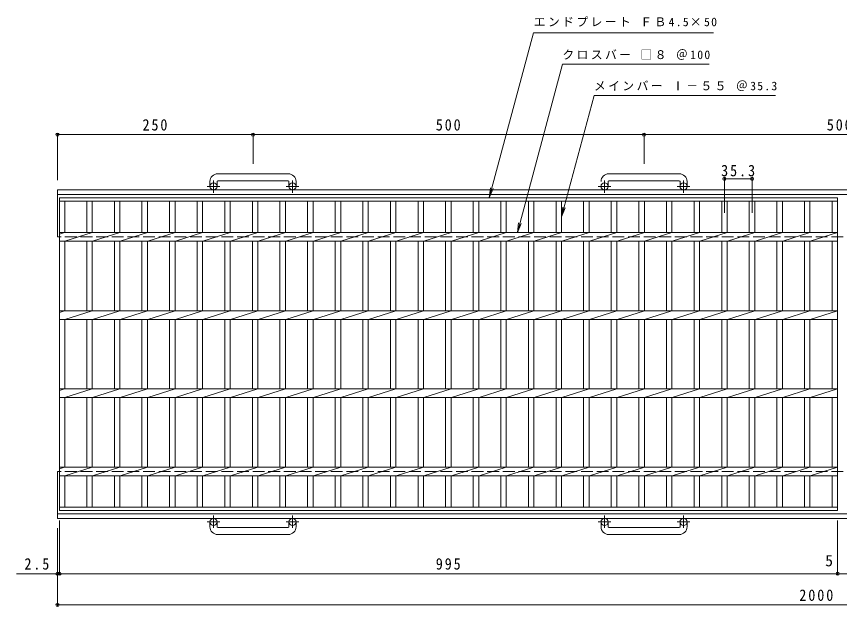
# Model space of a CAD drawing. Units: millimetres, scale not verified. Extents: x -875 to 919, y -687 to 600.
# Drawn here: x -875 to 177, y -154 to 600 of the extents above; entities that cross this region are included whole.
import ezdxf
from ezdxf.enums import TextEntityAlignment as Align

# ---------------------------------------------------------------- set-up
doc = ezdxf.new("R2010")
doc.units = ezdxf.units.MM
doc.header["$LTSCALE"] = 5
doc.header["$PDMODE"] = 32
doc.header["$PDSIZE"] = 4
doc.linetypes.add('CHAIN1', pattern=[8, 5, -1, 1, -1])
doc.linetypes.add('DASHED3', pattern=[4, 3, -1])
for name, color, linetype, lineweight in [('A-1_ピット', 2, 'Continuous', 9), ('A-2_蓋', 3, 'Continuous', 9), ('A-4_寸法', 7, 'Continuous', 9)]:
    doc.layers.add(name, color=color, linetype=linetype, lineweight=lineweight)
doc.styles.add('ＭＳ ゴシック', font='')
doc.styles.get('ＭＳ ゴシック').set_extended_font_data('MS Gothic')

msp = doc.modelspace()

# ---------------------------------------------------------------- linework, layer by layer
at = {"layer": 'A-1_ピット'}
for p, q in [((-627.974, 389.434), (-627.974, 383.334)), ((-618.974, 389.434), (-618.974, 383.334)), ((-527.974, 399.434), (-617.974, 399.434)), ((-617.974, 390.434), (-527.974, 390.434)), ((-526.974, 389.434), (-526.974, 383.334)), ((-517.974, 389.434), (-517.974, 383.334)), ((-118.974, 389.434), (-118.974, 383.334)), ((-117.975, 390.434), (-27.974, 390.434)), ((-27.974, 399.434), (-117.974, 399.434)), ((-26.974, 389.434), (-26.974, 383.334)), ((-17.974, 389.434), (-17.974, 383.334)), ((-822.974, 318.834), (-822.974, 378.834)), ((321.62, 378.834), (-822.974, 378.834)), ((321.62, 372.834), (-822.974, 372.834)), ((-822.974, 18.834), (-822.974, -41.166)), ((321.62, -35.166), (-822.974, -35.166)), ((321.62, -41.166), (-822.974, -41.166)), ((-627.974, -51.767), (-627.974, -45.666)), ((-618.974, -51.767), (-618.974, -45.666)), ((-526.974, -51.767), (-526.974, -45.666)), ((-517.974, -51.767), (-517.974, -45.666)), ((-127.974, -51.767), (-127.974, -45.666)), ((-118.974, -51.767), (-118.974, -45.666)), ((-26.974, -51.767), (-26.974, -45.666)), ((-17.974, -51.767), (-17.974, -45.666)), ((-617.974, -52.767), (-527.974, -52.767)), ((-527.974, -61.766), (-617.974, -61.766)), ((-117.975, -52.767), (-27.974, -52.767)), ((-27.974, -61.766), (-117.974, -61.766))]:
    msp.add_line(p, q, dxfattribs=at)
at = {"layer": 'A-1_ピット', "linetype": 'CHAIN1'}
for p, q in [((-623.474, 375.227), (-623.474, 390.824)), ((-522.474, 375.227), (-522.474, 390.824)), ((-123.474, 375.227), (-123.474, 390.824)), ((-22.474, 375.227), (-22.474, 390.824)), ((-615.311, 383.334), (-631.718, 383.334)), ((-514.311, 383.334), (-530.718, 383.334)), ((-115.311, 383.334), (-131.719, 383.334)), ((-14.311, 383.334), (-30.719, 383.334)), ((-623.474, -37.559), (-623.474, -53.156)), ((-522.474, -37.559), (-522.474, -53.156)), ((-123.474, -37.559), (-123.474, -53.156)), ((-22.474, -37.559), (-22.474, -53.156)), ((-615.311, -45.666), (-631.718, -45.666)), ((-514.311, -45.666), (-530.718, -45.666)), ((-115.311, -45.666), (-131.719, -45.666)), ((-14.311, -45.666), (-30.719, -45.666))]:
    msp.add_line(p, q, dxfattribs=at)
at = {"layer": 'A-1_ピット', "linetype": 'DASHED3'}
for p, q in [((321.62, 318.834), (-822.974, 318.834)), ((321.62, 18.834), (-822.974, 18.834))]:
    msp.add_line(p, q, dxfattribs=at)
at = {"layer": 'A-1_ピット'}
for centre in [(-623.474, 383.334), (-522.474, 383.334), (-123.474, 383.334), (-22.474, 383.334), (-623.474, -45.666), (-522.474, -45.666), (-123.474, -45.666), (-22.474, -45.666)]:
    msp.add_circle(centre, 4.5, dxfattribs=at)
for centre, radius, start, end in [((-617.974, 389.434), 10, 90, 180), ((-617.974, 389.434), 1, 90, 180), ((-527.974, 389.434), 10, 0, 90), ((-527.974, 389.434), 1, 0, 90), ((-117.974, 389.434), 10, 90, 180), ((-117.975, 389.434), 1, 90, 180), ((-27.974, 389.434), 10, 0, 90), ((-27.974, 389.434), 1, 0, 90), ((-617.974, -51.767), 10, 180, 270), ((-617.974, -51.767), 1, 180, 270), ((-527.974, -51.767), 10, 270, 0), ((-527.974, -51.767), 1, 270, 0), ((-117.974, -51.767), 10, 180, 270), ((-117.975, -51.767), 1, 180, 270), ((-27.974, -51.767), 10, 270, 0), ((-27.974, -51.767), 1, 270, 0)]:
    msp.add_arc(centre, radius, start, end, dxfattribs=at)
at = {"layer": 'A-2_蓋'}
for p, q in [((-820.474, 368.834), (174.526, 368.834)), ((-820.474, -31.166), (-820.474, 368.834)), ((174.526, 368.834), (174.526, -31.166)), ((-820.474, 364.334), (174.526, 364.334)), ((-813.474, 324.334), (-813.474, 364.334)), ((-785.574, 364.334), (-785.574, 324.334)), ((-778.574, 364.334), (-778.574, 324.334)), ((-750.274, 364.334), (-750.274, 324.334)), ((-743.274, 364.334), (-743.274, 324.334)), ((-714.974, 364.334), (-714.974, 324.334)), ((-707.974, 364.334), (-707.974, 324.334)), ((-679.674, 364.334), (-679.674, 324.334)), ((-672.674, 364.334), (-672.674, 324.334)), ((-644.374, 364.334), (-644.374, 324.334)), ((-637.374, 364.334), (-637.374, 324.334)), ((-609.074, 364.334), (-609.074, 324.334)), ((-602.074, 364.334), (-602.074, 324.334)), ((-573.774, 364.334), (-573.774, 324.334)), ((-566.774, 364.334), (-566.774, 324.334)), ((-538.474, 364.334), (-538.474, 324.334)), ((-531.474, 364.334), (-531.474, 324.334)), ((-503.174, 364.334), (-503.174, 324.334)), ((-496.174, 364.334), (-496.174, 324.334)), ((-467.874, 364.334), (-467.874, 324.334)), ((-460.874, 364.334), (-460.874, 324.334)), ((-432.574, 364.334), (-432.574, 324.334)), ((-425.574, 364.334), (-425.574, 324.334)), ((-397.274, 364.334), (-397.274, 324.334)), ((-390.274, 364.334), (-390.274, 324.334)), ((-361.974, 364.334), (-361.974, 324.334)), ((-354.974, 364.334), (-354.974, 324.334)), ((-326.674, 364.334), (-326.674, 324.334)), ((-319.674, 364.334), (-319.674, 324.334)), ((-291.374, 364.334), (-291.374, 324.334)), ((-284.374, 364.334), (-284.374, 324.334)), ((-256.074, 364.334), (-256.074, 324.334)), ((-249.074, 364.334), (-249.074, 324.334)), ((-220.774, 364.334), (-220.774, 324.334)), ((-213.774, 364.334), (-213.774, 324.334)), ((-185.474, 364.334), (-185.474, 324.334)), ((-178.474, 364.334), (-178.474, 324.334)), ((-150.174, 364.334), (-150.174, 324.334)), ((-143.174, 364.334), (-143.174, 324.334)), ((-114.874, 364.334), (-114.874, 324.334)), ((-107.874, 364.334), (-107.874, 324.334)), ((-79.574, 364.334), (-79.574, 324.334)), ((-72.574, 364.334), (-72.574, 324.334)), ((-44.274, 364.334), (-44.274, 324.334)), ((-37.274, 364.334), (-37.274, 324.334)), ((-8.974, 364.334), (-8.974, 324.334)), ((-1.974, 364.334), (-1.974, 324.334)), ((26.326, 364.334), (26.326, 324.334)), ((33.326, 364.334), (33.326, 324.334)), ((61.626, 364.334), (61.626, 324.334)), ((68.626, 364.334), (68.626, 324.334)), ((96.926, 364.334), (96.926, 324.334)), ((103.926, 364.334), (103.926, 324.334)), ((132.226, 364.334), (132.226, 324.334)), ((139.226, 364.334), (139.226, 324.334)), ((167.526, 364.334), (167.526, 324.334)), ((-820.474, 324.334), (174.526, 324.334)), ((-820.474, 322.254), (-813.874, 324.334)), ((-813.474, 313.334), (-778.574, 324.334)), ((-778.174, 313.334), (-743.274, 324.334)), ((-742.874, 313.334), (-707.974, 324.334)), ((-707.574, 313.334), (-672.674, 324.334)), ((-672.274, 313.334), (-637.374, 324.334)), ((-636.974, 313.334), (-602.074, 324.334)), ((-601.674, 313.334), (-566.774, 324.334)), ((-566.374, 313.334), (-531.474, 324.334)), ((-531.074, 313.334), (-496.174, 324.334)), ((-495.774, 313.334), (-460.874, 324.334)), ((-460.474, 313.334), (-425.574, 324.334)), ((-425.174, 313.334), (-390.274, 324.334)), ((-389.874, 313.334), (-354.974, 324.334)), ((-354.574, 313.334), (-319.674, 324.334)), ((-319.274, 313.334), (-284.374, 324.334)), ((-283.974, 313.334), (-249.074, 324.334)), ((-248.674, 313.334), (-213.774, 324.334)), ((-213.374, 313.334), (-178.474, 324.334)), ((-178.074, 313.334), (-143.174, 324.334)), ((-142.774, 313.334), (-107.874, 324.334)), ((-107.474, 313.334), (-72.574, 324.334)), ((-72.174, 313.334), (-37.274, 324.334)), ((-36.874, 313.334), (-1.974, 324.334)), ((-1.574, 313.334), (33.325, 324.334)), ((33.726, 313.334), (68.626, 324.334)), ((69.026, 313.334), (103.926, 324.334)), ((104.326, 313.334), (139.225, 324.334)), ((139.626, 313.334), (174.525, 324.334)), ((-820.474, 313.334), (174.526, 313.334)), ((-813.474, 224.334), (-813.474, 313.334)), ((-785.574, 313.334), (-785.574, 224.334)), ((-778.574, 313.334), (-778.574, 224.334)), ((-750.274, 313.334), (-750.274, 224.334)), ((-743.274, 313.334), (-743.274, 224.334)), ((-714.974, 313.334), (-714.974, 224.334)), ((-707.974, 313.334), (-707.974, 224.334)), ((-679.674, 313.334), (-679.674, 224.334)), ((-672.674, 313.334), (-672.674, 224.334)), ((-644.374, 313.334), (-644.374, 224.334)), ((-637.374, 313.334), (-637.374, 224.334)), ((-609.074, 313.334), (-609.074, 224.334)), ((-602.074, 313.334), (-602.074, 224.334)), ((-573.774, 313.334), (-573.774, 224.334)), ((-566.774, 313.334), (-566.774, 224.334)), ((-538.474, 313.334), (-538.474, 224.334)), ((-531.474, 313.334), (-531.474, 224.334)), ((-503.174, 313.334), (-503.174, 224.334)), ((-496.174, 313.334), (-496.174, 224.334)), ((-467.874, 313.334), (-467.874, 224.334)), ((-460.874, 313.334), (-460.874, 224.334)), ((-432.574, 313.334), (-432.574, 224.334)), ((-425.574, 313.334), (-425.574, 224.334)), ((-397.274, 313.334), (-397.274, 224.334)), ((-390.274, 313.334), (-390.274, 224.334)), ((-361.974, 313.334), (-361.974, 224.334)), ((-354.974, 313.334), (-354.974, 224.334)), ((-326.674, 313.334), (-326.674, 224.334)), ((-319.674, 313.334), (-319.674, 224.334)), ((-291.374, 313.334), (-291.374, 224.334)), ((-284.374, 313.334), (-284.374, 224.334)), ((-256.074, 313.334), (-256.074, 224.334)), ((-249.074, 313.334), (-249.074, 224.334)), ((-220.774, 313.334), (-220.774, 224.334)), ((-213.774, 313.334), (-213.774, 224.334)), ((-185.474, 313.334), (-185.474, 224.334)), ((-178.474, 313.334), (-178.474, 224.334)), ((-150.174, 313.334), (-150.174, 224.334)), ((-143.174, 313.334), (-143.174, 224.334)), ((-114.874, 313.334), (-114.874, 224.334)), ((-107.874, 313.334), (-107.874, 224.334)), ((-79.574, 313.334), (-79.574, 224.334)), ((-72.574, 313.334), (-72.574, 224.334)), ((-44.274, 313.334), (-44.274, 224.334)), ((-37.274, 313.334), (-37.274, 224.334)), ((-8.974, 313.334), (-8.974, 224.334)), ((-1.974, 313.334), (-1.974, 224.334)), ((26.326, 313.334), (26.326, 224.334)), ((33.326, 313.334), (33.326, 224.334)), ((61.626, 313.334), (61.626, 224.334)), ((68.626, 313.334), (68.626, 224.334)), ((96.926, 313.334), (96.926, 224.334)), ((103.926, 313.334), (103.926, 224.334)), ((132.226, 313.334), (132.226, 224.334)), ((139.226, 313.334), (139.226, 224.334)), ((167.526, 313.334), (167.526, 224.334)), ((-820.474, 224.334), (174.526, 224.334)), ((-820.474, 222.254), (-813.874, 224.334)), ((-813.474, 213.335), (-778.574, 224.334)), ((-778.174, 213.335), (-743.274, 224.334)), ((-742.874, 213.335), (-707.974, 224.334)), ((-707.574, 213.335), (-672.674, 224.334)), ((-672.274, 213.335), (-637.374, 224.334)), ((-636.974, 213.335), (-602.074, 224.334)), ((-601.674, 213.335), (-566.774, 224.334)), ((-566.374, 213.335), (-531.474, 224.334)), ((-531.074, 213.335), (-496.174, 224.334)), ((-495.774, 213.335), (-460.874, 224.334)), ((-460.474, 213.335), (-425.574, 224.334)), ((-425.174, 213.335), (-390.274, 224.334)), ((-389.874, 213.335), (-354.974, 224.334)), ((-354.574, 213.335), (-319.674, 224.334)), ((-319.274, 213.335), (-284.374, 224.334)), ((-283.974, 213.335), (-249.074, 224.334)), ((-248.674, 213.335), (-213.774, 224.334)), ((-213.374, 213.335), (-178.474, 224.334)), ((-178.074, 213.335), (-143.174, 224.334)), ((-142.774, 213.335), (-107.874, 224.334)), ((-107.474, 213.335), (-72.574, 224.334)), ((-72.174, 213.335), (-37.274, 224.334)), ((-36.874, 213.335), (-1.974, 224.334)), ((-1.574, 213.335), (33.325, 224.334)), ((33.726, 213.335), (68.626, 224.334)), ((69.026, 213.335), (103.926, 224.334)), ((104.326, 213.335), (139.225, 224.334)), ((139.626, 213.335), (174.525, 224.334)), ((-820.474, 213.335), (174.526, 213.335)), ((-813.474, 124.334), (-813.474, 213.335)), ((-785.574, 213.335), (-785.574, 124.334)), ((-778.574, 213.335), (-778.574, 124.334)), ((-750.274, 213.335), (-750.274, 124.334)), ((-743.274, 213.335), (-743.274, 124.334)), ((-714.974, 213.335), (-714.974, 124.334)), ((-707.974, 213.335), (-707.974, 124.334)), ((-679.674, 213.335), (-679.674, 124.334)), ((-672.674, 213.335), (-672.674, 124.334)), ((-644.374, 213.335), (-644.374, 124.334)), ((-637.374, 213.335), (-637.374, 124.334)), ((-609.074, 213.335), (-609.074, 124.334)), ((-602.074, 213.335), (-602.074, 124.334)), ((-573.774, 213.335), (-573.774, 124.334)), ((-566.774, 213.335), (-566.774, 124.334)), ((-538.474, 213.335), (-538.474, 124.334)), ((-531.474, 213.335), (-531.474, 124.334)), ((-503.174, 213.335), (-503.174, 124.334)), ((-496.174, 213.335), (-496.174, 124.334)), ((-467.874, 213.335), (-467.874, 124.334)), ((-460.874, 213.335), (-460.874, 124.334)), ((-432.574, 213.335), (-432.574, 124.334)), ((-425.574, 213.335), (-425.574, 124.334)), ((-397.274, 213.335), (-397.274, 124.334)), ((-390.274, 213.335), (-390.274, 124.334)), ((-361.974, 213.335), (-361.974, 124.334)), ((-354.974, 213.335), (-354.974, 124.334)), ((-326.674, 213.335), (-326.674, 124.334)), ((-319.674, 213.335), (-319.674, 124.334)), ((-291.374, 213.335), (-291.374, 124.334)), ((-284.374, 213.335), (-284.374, 124.334)), ((-256.074, 213.335), (-256.074, 124.334)), ((-249.074, 213.335), (-249.074, 124.334)), ((-220.774, 213.335), (-220.774, 124.334)), ((-213.774, 213.335), (-213.774, 124.334)), ((-185.474, 213.335), (-185.474, 124.334)), ((-178.474, 213.335), (-178.474, 124.334)), ((-150.174, 213.335), (-150.174, 124.334)), ((-143.174, 213.335), (-143.174, 124.334)), ((-114.874, 213.335), (-114.874, 124.334)), ((-107.874, 213.335), (-107.874, 124.334)), ((-79.574, 213.335), (-79.574, 124.334)), ((-72.574, 213.335), (-72.574, 124.334)), ((-44.274, 213.335), (-44.274, 124.334)), ((-37.274, 213.335), (-37.274, 124.334)), ((-8.974, 213.335), (-8.974, 124.334)), ((-1.974, 213.335), (-1.974, 124.334)), ((26.326, 213.335), (26.326, 124.334)), ((33.326, 213.335), (33.326, 124.334)), ((61.626, 213.335), (61.626, 124.334)), ((68.626, 213.335), (68.626, 124.334)), ((96.926, 213.335), (96.926, 124.334)), ((103.926, 213.335), (103.926, 124.334)), ((132.226, 213.335), (132.226, 124.334)), ((139.226, 213.335), (139.226, 124.334)), ((167.526, 213.335), (167.526, 124.334)), ((-820.474, 124.334), (174.526, 124.334)), ((-820.474, 122.254), (-813.874, 124.334)), ((-813.474, 113.334), (-778.574, 124.334)), ((-778.174, 113.334), (-743.274, 124.334)), ((-742.874, 113.334), (-707.974, 124.334)), ((-707.574, 113.334), (-672.674, 124.334)), ((-672.274, 113.334), (-637.374, 124.334)), ((-636.974, 113.334), (-602.074, 124.334)), ((-601.674, 113.334), (-566.774, 124.334)), ((-566.374, 113.334), (-531.474, 124.334)), ((-531.074, 113.334), (-496.174, 124.334)), ((-495.774, 113.334), (-460.874, 124.334)), ((-460.474, 113.334), (-425.574, 124.334)), ((-425.174, 113.334), (-390.274, 124.334)), ((-389.874, 113.334), (-354.974, 124.334)), ((-354.574, 113.334), (-319.674, 124.334)), ((-319.274, 113.334), (-284.374, 124.334)), ((-283.974, 113.334), (-249.074, 124.334)), ((-248.674, 113.334), (-213.774, 124.334)), ((-213.374, 113.334), (-178.474, 124.334)), ((-178.074, 113.334), (-143.174, 124.334)), ((-142.774, 113.334), (-107.874, 124.334)), ((-107.474, 113.334), (-72.574, 124.334)), ((-72.174, 113.334), (-37.274, 124.334)), ((-36.874, 113.334), (-1.974, 124.334)), ((-1.574, 113.334), (33.325, 124.334)), ((33.726, 113.334), (68.626, 124.334)), ((69.026, 113.334), (103.926, 124.334)), ((104.326, 113.334), (139.225, 124.334)), ((139.626, 113.334), (174.525, 124.334)), ((-820.474, 113.334), (174.526, 113.334)), ((-813.474, 24.334), (-813.474, 113.334)), ((-785.574, 113.334), (-785.574, 24.334)), ((-778.574, 113.334), (-778.574, 24.334)), ((-750.274, 113.334), (-750.274, 24.334)), ((-743.274, 113.334), (-743.274, 24.334)), ((-714.974, 113.334), (-714.974, 24.334)), ((-707.974, 113.334), (-707.974, 24.334)), ((-679.674, 113.334), (-679.674, 24.334)), ((-672.674, 113.334), (-672.674, 24.334)), ((-644.374, 113.334), (-644.374, 24.334)), ((-637.374, 113.334), (-637.374, 24.334)), ((-609.074, 113.334), (-609.074, 24.334)), ((-602.074, 113.334), (-602.074, 24.334)), ((-573.774, 113.334), (-573.774, 24.334)), ((-566.774, 113.334), (-566.774, 24.334)), ((-538.474, 113.334), (-538.474, 24.334)), ((-531.474, 113.334), (-531.474, 24.334)), ((-503.174, 113.334), (-503.174, 24.334)), ((-496.174, 113.334), (-496.174, 24.334)), ((-467.874, 113.334), (-467.874, 24.334)), ((-460.874, 113.334), (-460.874, 24.334)), ((-432.574, 113.334), (-432.574, 24.334)), ((-425.574, 113.334), (-425.574, 24.334)), ((-397.274, 113.334), (-397.274, 24.334)), ((-390.274, 113.334), (-390.274, 24.334)), ((-361.974, 113.334), (-361.974, 24.334)), ((-354.974, 113.334), (-354.974, 24.334)), ((-326.674, 113.334), (-326.674, 24.334)), ((-319.674, 113.334), (-319.674, 24.334)), ((-291.374, 113.334), (-291.374, 24.334)), ((-284.374, 113.334), (-284.374, 24.334)), ((-256.074, 113.334), (-256.074, 24.334)), ((-249.074, 113.334), (-249.074, 24.334)), ((-220.774, 113.334), (-220.774, 24.334)), ((-213.774, 113.334), (-213.774, 24.334)), ((-185.474, 113.334), (-185.474, 24.334)), ((-178.474, 113.334), (-178.474, 24.334)), ((-150.174, 113.334), (-150.174, 24.334)), ((-143.174, 113.334), (-143.174, 24.334)), ((-114.874, 113.334), (-114.874, 24.334)), ((-107.874, 113.334), (-107.874, 24.334)), ((-79.574, 113.334), (-79.574, 24.334)), ((-72.574, 113.334), (-72.574, 24.334)), ((-44.274, 113.334), (-44.274, 24.334)), ((-37.274, 113.334), (-37.274, 24.334)), ((-8.974, 113.334), (-8.974, 24.334)), ((-1.974, 113.334), (-1.974, 24.334)), ((26.326, 113.334), (26.326, 24.334)), ((33.326, 113.334), (33.326, 24.334)), ((61.626, 113.334), (61.626, 24.334)), ((68.626, 113.334), (68.626, 24.334)), ((96.926, 113.334), (96.926, 24.334)), ((103.926, 113.334), (103.926, 24.334)), ((132.226, 113.334), (132.226, 24.334)), ((139.226, 113.334), (139.226, 24.334)), ((167.526, 113.334), (167.526, 24.334)), ((-820.474, 24.334), (174.526, 24.334)), ((-820.474, 22.254), (-813.874, 24.334)), ((-813.474, 13.334), (-778.574, 24.334)), ((-778.174, 13.334), (-743.274, 24.334)), ((-742.874, 13.334), (-707.974, 24.334)), ((-707.574, 13.334), (-672.674, 24.334)), ((-672.274, 13.334), (-637.374, 24.334)), ((-636.974, 13.334), (-602.074, 24.334)), ((-601.674, 13.334), (-566.774, 24.334)), ((-566.374, 13.334), (-531.474, 24.334)), ((-531.074, 13.334), (-496.174, 24.334)), ((-495.774, 13.334), (-460.874, 24.334)), ((-460.474, 13.334), (-425.574, 24.334)), ((-425.174, 13.334), (-390.274, 24.334)), ((-389.874, 13.334), (-354.974, 24.334)), ((-354.574, 13.334), (-319.674, 24.334)), ((-319.274, 13.334), (-284.374, 24.334)), ((-283.974, 13.334), (-249.074, 24.334)), ((-248.674, 13.334), (-213.774, 24.334)), ((-213.374, 13.334), (-178.474, 24.334)), ((-178.074, 13.334), (-143.174, 24.334)), ((-142.774, 13.334), (-107.874, 24.334)), ((-107.474, 13.334), (-72.574, 24.334)), ((-72.174, 13.334), (-37.274, 24.334)), ((-36.874, 13.334), (-1.974, 24.334)), ((-1.574, 13.334), (33.325, 24.334)), ((33.726, 13.334), (68.626, 24.334)), ((69.026, 13.334), (103.926, 24.334)), ((104.326, 13.334), (139.225, 24.334)), ((139.626, 13.334), (174.525, 24.334)), ((-820.474, 13.334), (174.526, 13.334)), ((-813.474, -26.666), (-813.474, 13.334)), ((-785.574, 13.334), (-785.574, -26.666)), ((-778.574, 13.334), (-778.574, -26.666)), ((-750.274, 13.334), (-750.274, -26.666)), ((-743.274, 13.334), (-743.274, -26.666)), ((-714.974, 13.334), (-714.974, -26.666)), ((-707.974, 13.334), (-707.974, -26.666)), ((-679.674, 13.334), (-679.674, -26.666)), ((-672.674, 13.334), (-672.674, -26.666)), ((-644.374, 13.334), (-644.374, -26.666)), ((-637.374, 13.334), (-637.374, -26.666)), ((-609.074, 13.334), (-609.074, -26.666)), ((-602.074, 13.334), (-602.074, -26.666)), ((-573.774, 13.334), (-573.774, -26.666)), ((-566.774, 13.334), (-566.774, -26.666)), ((-538.474, 13.334), (-538.474, -26.666)), ((-531.474, 13.334), (-531.474, -26.666)), ((-503.174, 13.334), (-503.174, -26.666)), ((-496.174, 13.334), (-496.174, -26.666)), ((-467.874, 13.334), (-467.874, -26.666)), ((-460.874, 13.334), (-460.874, -26.666)), ((-432.574, 13.334), (-432.574, -26.666)), ((-425.574, 13.334), (-425.574, -26.666)), ((-397.274, 13.334), (-397.274, -26.666)), ((-390.274, 13.334), (-390.274, -26.666)), ((-361.974, 13.334), (-361.974, -26.666)), ((-354.974, 13.334), (-354.974, -26.666)), ((-326.674, 13.334), (-326.674, -26.666)), ((-319.674, 13.334), (-319.674, -26.666)), ((-291.374, 13.334), (-291.374, -26.666)), ((-284.374, 13.334), (-284.374, -26.666)), ((-256.074, 13.334), (-256.074, -26.666)), ((-249.074, 13.334), (-249.074, -26.666)), ((-220.774, 13.334), (-220.774, -26.666)), ((-213.774, 13.334), (-213.774, -26.666)), ((-185.474, 13.334), (-185.474, -26.666)), ((-178.474, 13.334), (-178.474, -26.666)), ((-150.174, 13.334), (-150.174, -26.666)), ((-143.174, 13.334), (-143.174, -26.666)), ((-114.874, 13.334), (-114.874, -26.666)), ((-107.874, 13.334), (-107.874, -26.666)), ((-79.574, 13.334), (-79.574, -26.666)), ((-72.574, 13.334), (-72.574, -26.666)), ((-44.274, 13.334), (-44.274, -26.666)), ((-37.274, 13.334), (-37.274, -26.666)), ((-8.974, 13.334), (-8.974, -26.666)), ((-1.974, 13.334), (-1.974, -26.666)), ((26.326, 13.334), (26.326, -26.666)), ((33.326, 13.334), (33.326, -26.666)), ((61.626, 13.334), (61.626, -26.666)), ((68.626, 13.334), (68.626, -26.666)), ((96.926, 13.334), (96.926, -26.666)), ((103.926, 13.334), (103.926, -26.666)), ((132.226, 13.334), (132.226, -26.666)), ((139.226, 13.334), (139.226, -26.666)), ((167.526, 13.334), (167.526, -26.666)), ((174.526, -26.666), (-820.474, -26.666)), ((174.526, -31.166), (-820.474, -31.166))]:
    msp.add_line(p, q, dxfattribs=at)
at = {"layer": 'A-4_寸法'}
for p, q in [((-234.924, 324.334), (-177.289, 539.434)), ((-177.289, 539.434), (10.393, 539.434)), ((-178.474, 344.334), (-136.915, 499.434)), ((-136.915, 499.434), (95.153, 499.434)), ((-822.974, 391.334), (-822.974, 450.934)), ((-822.974, 449.434), (321.62, 449.434)), ((-572.974, 411.934), (-572.974, 450.934)), ((-72.974, 411.934), (-72.974, 450.934)), ((29.826, 349.657), (29.826, 394.477)), ((29.826, 392.977), (65.126, 392.977)), ((65.126, 349.657), (65.126, 394.477)), ((-270.876, 368.834), (-269.244, 381.227)), ((-270.876, 368.834), (-266.092, 380.382)), ((-178.474, 344.334), (-176.843, 356.727)), ((-178.474, 344.334), (-173.691, 355.883)), ((-234.924, 324.334), (-233.293, 336.727)), ((-234.924, 324.334), (-230.141, 335.883)), ((-820.474, -43.666), (-820.474, -113.266)), ((174.526, -43.666), (174.526, -113.266)), ((-822.974, -53.666), (-822.974, -153.266)), ((-875.441, -111.766), (323.568, -111.766)), ((-822.974, -151.766), (323.568, -151.766))]:
    msp.add_line(p, q, dxfattribs=at)
msp.add_lwpolyline([(-270.876, 368.834), (-214.446, 579.434), (15.746, 579.434)], dxfattribs=at)
for p in [(-822.974, 449.434), (-572.974, 449.434), (-72.974, 449.434), (29.826, 392.977), (65.126, 392.977), (-822.974, -111.766), (-820.474, -111.766), (174.526, -111.766), (-822.974, -151.766)]:
    msp.add_point(p, dxfattribs=at)

# ---------------------------------------------------------------- texts
at = {"layer": 'A-4_寸法', "color": 2, "style": 'ＭＳ ゴシック'}
msp.add_text('5', height=14.66, dxfattribs=at).set_placement((158.67, -106.766), align=Align.BOTTOM_LEFT)
at = {"layer": 'A-4_寸法', "char_height": 11, "attachment_point": 7, "style": 'ＭＳ ゴシック'}
for s, insert in [('\\T1.21;エンドプレート\\~ＦＢ4.5×50', (-213.932, 587.361)), ('\\T1.21;クロスバー\\~□８\\~＠100', (-177.289, 544.958)), ('\\T1.21;メインバー\\~Ⅰ－５５\\~＠35.3', (-136.915, 505.104))]:
    msp.add_mtext(s, dxfattribs=dict(at, insert=insert))
at = {"layer": 'A-4_寸法', "color": 2, "char_height": 14.66, "attachment_point": 7, "style": 'ＭＳ ゴシック'}
for s, insert in [('\\T1.27;\\W0.9;250', (-714.224, 454.434)), ('\\T1.27;\\W0.9;500', (-339.224, 454.434)), ('\\T1.27;\\W0.9;500', (160.776, 454.434)), ('\\T1.28;\\W0.9;35.3', (25.601, 395.977)), ('\\T1.27;\\W0.9;2.5', (-865.238, -106.766)), ('\\T1.27;\\W0.9;995', (-339.224, -106.766)), ('\\T1.28;\\W0.9;2000', (125.585, -146.766))]:
    msp.add_mtext(s, dxfattribs=dict(at, insert=insert))

doc.saveas('drawing.dxf')
